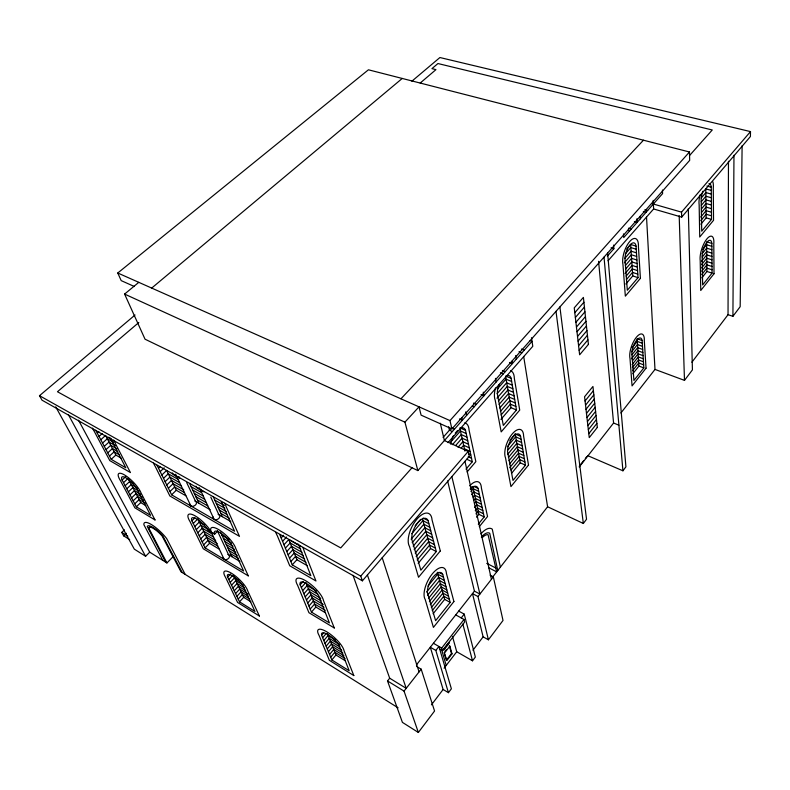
<?xml version="1.0" encoding="UTF-8"?>
<svg xmlns="http://www.w3.org/2000/svg" width="790" height="790" viewBox="0 0 790 790"><rect width="100%" height="100%" fill="white"/><g stroke="black" fill="none" stroke-linecap="round" stroke-linejoin="round"><path stroke-width="1.19" d="M691.892 362.235L728.034 314.697L728.469 161.249M728.034 314.697L732.913 316.316L733.969 155.255M702.922 191.21A10.942 4.078 -72.4 0 0 701.135 199.189L701.718 231.194L711.514 219.383L711.277 187.25A10.942 4.078 -72.4 0 0 708.966 183.616M711.849 243.409A10.448 3.782 -71.4 0 0 706.892 242.273A10.448 3.782 -71.4 0 0 702.113 255.377L702.656 284.923L712.067 273.093L711.849 243.409L706.625 241.839L706.941 271.493L701.866 277.833M742.116 145.725L740.171 306.708L732.913 316.316M411.876 81.202L439.912 57.532L750.5 131.594L750.411 136.532L681.691 217.112L653.616 208.975L608.053 260.759M173.464 556.318L166.917 562.954L148.619 527.779A12.265 3.357 44.7 0 1 162.088 535.976L180.989 571.772L398.121 707.85M523.681 356.458L547.598 506.765L583.356 523.474L586.536 519.227L559.903 306.954M587.602 455.603L622.935 470.8L625.917 466.831L607.629 253.057M353.012 575.288L389.687 678.215L387.515 680.94L402.416 722.376L418.354 732.468L434.559 711.02L421.188 669.179L416.577 666.434M448.434 692.672L451.376 688.781L438.934 646.467L435.833 650.437L448.434 692.672L443.121 689.473L430.313 647.237L435.833 650.437M452.453 636.335L456.729 651.74L472.519 660.805L475.353 657.063L464.214 614.126L458.723 611.095M488.408 639.791L477.97 596.529L472.489 593.596L483.125 636.849L488.408 639.791L503.013 620.466L493.335 576.868L490.106 575.179M646.526 217.062L654.989 369.414L684.486 380.375L692.425 369.868L688.307 208.738M431.419 704.858L443.121 689.473M472.963 650.219L483.125 636.849M444.069 668.202L456.729 651.74M444.148 652.51L446.903 660.499L452.018 653.863L449.846 646.161L449.312 645.855L451.495 653.557L446.38 660.193L444.474 653.606M444.681 652.817L449.846 646.161M439.684 649.005L442.449 650.605L464.668 622.036L463.997 619.469L455.731 614.896M443.338 649.726L448.878 642.616L449.401 642.912L443.871 650.032M444.889 651.562L446.37 649.657M442.449 650.605L441.709 648.067L463.997 619.469M492.95 576.661L547.598 506.765M579.346 466.159L583.8 460.461M585.321 458.516L586.842 456.571M620.91 412.992L654.989 369.414M418.354 732.468L404.046 691.112L421.188 669.179M461.232 617.938L464.214 614.126M477.97 596.529L493.335 576.868M579.228 466.959L613.573 423.015L598.583 261.302M416.389 664.953L474.425 591.118L447.604 480.932M643.83 367.893L633.916 380.434L631.862 353.258A10.28 3.99 -69.5 0 1 636.552 340.342A10.28 3.99 -69.5 0 1 642.142 340.529L643.83 367.893L638.932 366.066L637.135 338.732L642.142 340.529M588.797 433.68L596.894 423.46M587.879 425.662L596.035 415.431M632.593 370.698L638.715 363.005L643.633 364.832M450.172 602.395L435.616 620.693L427.489 593.073A13.183 5.866 -63 0 1 433.226 576.967A13.183 5.866 -63 0 1 442.716 574.34L450.172 602.395L444.642 599.363L437.275 572.246M588.343 429.681L596.47 419.46M632.82 373.749L638.932 366.066M587.414 421.613L595.611 411.373M632.365 367.656L638.508 359.964L643.435 361.79M432.239 610.631L443.782 596.243L449.332 599.274M586.95 417.545L595.166 407.294M632.691 360.576L638.093 353.841L643.04 355.658M701.816 274.515L706.902 268.175L712.037 269.775M632.148 364.605L638.3 356.912L643.238 358.729M433.137 613.741L444.642 599.363M586.476 413.437L594.732 403.186M431.34 607.55L442.933 593.142L448.493 596.164M701.757 271.217L706.862 264.877L712.007 266.467M631.417 358.808L637.886 350.76L642.843 352.577M429.385 601.516L441.205 586.871L446.794 589.903M701.648 264.581L706.774 258.231L711.938 259.821M631.684 351.708L637.461 344.549L642.448 346.356M586.002 409.309L594.287 399.049M430.283 604.636L442.074 590.012L447.644 593.043M701.698 267.909L706.813 261.559L711.968 263.149M631.911 354.819L637.668 347.659L642.645 349.466M428.466 598.376L440.346 583.711L445.945 586.743M701.589 261.233L706.724 254.884L711.909 256.464M585.528 405.151L593.843 394.882M632.178 347.679L637.244 341.418L642.24 343.216M585.054 400.965L593.399 390.685M427.548 595.206L439.467 580.532L445.086 583.563M702.27 256.967L706.685 251.526L711.879 253.106M427.943 586.071L437.709 574.123L443.348 577.144M702.903 249.285L706.596 244.752L711.82 246.322M479.293 526.654L487.539 516.532L481.396 487.983A17.212 7.811 -65.1 0 0 469.655 485.88M426.63 592.026L438.588 577.332L444.217 580.364M702.211 253.58L706.645 248.149L711.849 249.719M525.459 465.162L512.987 480.429L507.575 451.86A11.761 5.214 -66.7 0 1 512.838 437.166A11.761 5.214 -66.7 0 1 520.58 436.307L525.459 465.162L520.215 462.802L515.218 433.977L520.58 436.307M478.286 524.155L484.191 516.917L478.088 488.447L473.763 486.393M511.634 473.25L520.215 462.802M476.548 517.183L478.898 514.32L472.854 486.818M511.031 470.04L519.652 459.582L524.906 461.943M475.965 513.856L478.197 511.15L483.5 513.737M474.543 507.536L476.785 504.83L482.117 507.417M509.659 467.799L519.079 456.393L524.353 458.743M475.264 510.705L477.496 508L482.809 510.587M509.017 460.698L517.944 449.945L523.237 452.295M474.583 503.447L476.084 501.64L481.426 504.227M436.307 551.548L420.853 570.192L411.867 539.639A13.795 6.527 -63.6 0 1 417.88 522.644A13.795 6.527 -63.6 0 1 428.071 520.571L436.307 551.548L430.54 548.527L422.403 518.605M509.609 463.928L518.517 453.174L523.8 455.524M508.405 457.459L517.371 446.696L522.684 449.036M473.862 500.248L475.363 498.441L480.725 501.018M417.179 559.952L429.602 545.09L435.379 548.102M471.65 494.688L473.931 491.973L479.313 494.54M700.839 220.608L706.142 214.268L711.474 215.789M507.802 454.201L516.788 443.427L522.111 445.767M473.141 497.019L474.652 495.212L480.014 497.789M418.167 563.369L430.54 548.527M700.898 224.192L706.181 217.852L705.806 188.919L711.247 190.4M330.704 657.191L334.861 652.234L345.072 658.544M507.328 446.715L515.623 436.831L520.975 439.171M416.182 556.545L428.654 541.663L434.451 544.675M700.779 217.033L706.092 210.703L711.444 212.214M470.919 491.429L473.2 488.704L478.602 491.281M331.83 659.956L321.609 635.219A12.206 3.693 42.1 0 1 328.156 634.745A12.206 3.693 42.1 0 1 339.512 646.171L349.17 670.75L331.83 659.956L335.977 654.999L327.337 633.61M507.94 450.014L516.206 440.139L521.548 442.479M329.578 654.446L333.745 649.489L343.986 655.789M415.194 553.119L427.706 538.217L433.522 541.229M509.856 440.356L515.218 433.977M701.481 212.55L706.043 207.118L711.415 208.629M470.366 488.635L471.906 486.798M414.187 549.662L426.758 534.751L432.584 537.763M701.421 208.945L706.003 203.514L711.375 205.015M328.443 651.691L332.63 646.724L342.9 653.034M638.014 277.646L627.329 290.266L624.959 258.923A11.1 4.582 -71.3 0 1 629.995 244.979A11.1 4.582 -71.3 0 1 636.059 246.144L638.014 277.646L632.78 275.927L625.887 284.005M326.161 646.131L330.378 641.144L339.661 646.822M413.18 546.196L425.8 531.265L431.636 534.267M701.362 205.321L705.954 199.89L711.346 201.391M579.11 350.266L587.928 339.838M327.307 648.916L331.514 643.939L341.793 650.249M411.146 539.175L423.865 524.224L429.73 527.216M701.244 198.014L705.855 192.592L711.277 194.083M325.016 643.317L329.242 638.33L339.582 644.64M578.586 345.694L587.434 335.256M412.163 542.7L424.832 527.76L430.688 530.762M701.303 201.677L705.905 196.256L711.306 197.747M322.695 637.658L326.25 633.491M411.709 533.764L422.887 520.659L428.773 523.661M578.063 341.082L586.95 330.645M467.107 471.936L475.847 461.666L469.072 430.165A18.032 8.67 -66 0 0 464.727 422.887M323.861 640.502L328.107 635.506L335.355 639.92M321.609 635.219L323.752 632.721M415.214 525.706L420.626 519.376M577.53 336.441L586.447 325.994M626.401 279.591L632.533 272.412L637.787 274.12M466.011 469.132L472.272 461.795L465.537 430.382A12.788 6.142 -66 0 0 460.916 427.953M507.002 375.576A12.314 5.737 -67.7 0 1 511.12 378.311L516.472 409.99L503.319 425.415L497.384 393.993A12.314 5.737 -67.7 0 1 499.339 384.286M135.031 315.012L39.5 395.691L41.998 400.165L362.403 580.828L469.28 456.304L468.213 451.426L444.405 440.544L440.287 423.213M500.939 419.421L511.012 407.68L505.531 376.04L511.12 378.311M576.996 331.76L585.953 321.313M626.144 276.105L632.296 268.916L637.56 270.624M681.691 217.112L681.533 212.135L750.5 131.594M362.403 580.828L360.754 576.107L468.213 451.426M625.631 269.054L631.812 261.875L637.105 263.574M576.453 327.05L585.449 316.602M501.058 414.997L510.389 404.154L515.87 406.455M625.117 273.488L632.059 265.41L637.342 267.109M575.91 322.3L584.936 311.853M625.364 265.509L631.575 258.33L636.878 260.019M500.406 411.491L509.767 400.649L515.268 402.949M575.357 317.521L584.432 307.063M624.327 262.843L631.329 254.755L636.651 256.444M499.754 407.976L509.145 397.123L514.655 399.414M624.841 258.35L631.082 251.171L636.424 252.849M461.261 448.009L463.641 445.264L469.221 447.792M499.092 404.431L508.523 393.568L514.043 395.859M455.662 445.501L462.071 438.164L467.67 440.692M496.979 398.19L507.259 386.409L512.809 388.69M311.448 612.102L315.852 607.056L305.898 582.437L301.355 587.533L311.448 612.102L329.41 622.905L318.726 595.759A12.768 4.088 42.7 0 0 306.787 583.731A12.768 4.088 42.7 0 0 300.161 584.847L301.355 587.533M625.364 253.847L630.835 247.566L630.706 244.475L636.059 246.144M574.804 312.702L583.919 302.244M458.072 447.219L462.861 441.719L468.45 444.257M498.431 400.866L507.891 390.003L513.431 392.284M452.423 444.671L461.271 434.579L466.89 437.107M497.098 393.677L506.627 382.804L512.187 385.076M310.194 609.06L314.618 604.014L325.204 610.314M626.727 249.018L630.706 244.475M307.705 603.007L312.159 597.941L323.209 604.478M450.784 441.995L460.471 430.975L460.086 428.901M497.216 389.144L505.985 379.17L511.565 381.442M308.959 606.039L313.393 600.983L324.009 607.283M306.451 599.946L310.924 594.88L320.987 600.825M455.228 433.147L457.558 430.51M448.009 442.627L532.786 346.297L531.492 337.715M530.12 340.628L532.035 341.359L417.861 470.593L404.915 422.156L419.006 406.84L421.1 415.135L451.9 428.94L689.67 160.38L689.473 151.986L368.426 69.797L117.769 273.004L121.196 280.618L134.428 286.543M305.187 596.875L309.68 591.799L320.779 598.336M607.372 256.098L613.87 248.741L613.573 245.088M303.913 593.774L308.426 588.698L317.531 594.04M443.072 437.403L451.594 427.785L454.526 429.098M302.639 590.663L307.162 585.578L316.286 590.92M411.985 467.769L340.747 547.905L57.463 391.741L138.803 322.518M689.542 155.541L712.264 129.975L437.946 63.536L431.933 68.641L435.962 69.629L420.191 83.049M300.161 584.847L303.202 581.45M451.9 428.94L449.984 420.606L689.473 151.986M298.087 544.034A13.371 4.503 43.3 0 1 299.094 545.791L310.835 575.624L292.241 564.86L296.912 559.725L288.765 539.58L283.985 544.754M290.868 561.532L295.559 556.387L305.918 562.312M289.505 558.214L294.216 553.069L304.594 558.994M288.143 554.886L292.873 549.731L303.271 555.646M239.518 601.842L227.639 577.105A11.435 3.298 43.6 0 1 232.783 576.019A11.435 3.298 43.6 0 1 243.537 586.822L254.963 611.45L239.518 601.842L243.675 597.319L233.593 575.93M286.76 551.529L291.51 546.364L301.938 552.279M238.195 599.077L242.372 594.554L249.591 599.008M285.378 548.151L290.147 542.987L300.595 548.902M235.568 593.567L239.775 589.034L248.06 594.12M236.891 596.332L241.078 591.799L248.307 596.252M234.245 590.792L238.462 586.259L245.73 590.703M282.573 541.328L286.582 537.012M232.912 587.997L237.148 583.455L244.416 587.908M292.241 564.86L281.161 537.891L283.58 535.294M230.226 582.368L234.492 577.816L238.659 580.364M231.569 585.192L235.825 580.65L243.113 585.094M228.873 579.534L232.438 575.742M400.945 398.812L643.455 140.205M227.639 577.105L230.502 574.063M205.104 547.885L209.518 543.342L197.806 518.912L193.264 523.484L205.104 547.885L243.616 571.022L231.273 543.984A12.057 3.674 44.1 0 0 219.916 532.559A12.057 3.674 44.1 0 0 214.643 534.208L208.037 530.327A11.87 3.565 44.5 0 0 196.838 519.06A11.87 3.565 44.5 0 0 191.901 520.837L193.264 523.484M203.642 544.863L208.066 540.321L217.487 545.92M214.643 534.208L217.685 531.087M202.181 541.861L206.625 537.309L217.112 543.53M200.719 538.839L205.173 534.287L215.68 540.508M199.238 535.808L203.721 531.245L213.191 536.845M196.266 529.685L200.779 525.113L209.232 530.08M197.757 532.756L202.25 528.194L211.75 533.783M194.765 526.594L199.297 522.022L204.59 525.123M191.901 520.837L194.942 517.786M55.715 406.82L134.32 549.149L145.597 556.269L149.705 552.161L78.516 420.191M148.579 528.253L150.288 526.575M221.289 501.63L234.561 531.236L171.608 494.817L176.269 490.264L166.631 470.435L161.851 475.007M168.379 488.26L173.079 483.707L183.714 489.77M129.688 539.619L123.665 535.847L126.321 533.27M169.988 491.528L174.669 486.976L184.218 492.437M166.759 484.981L171.479 480.419L181.068 485.87M123.665 535.847L121.769 532.411L124.415 529.853M165.13 481.673L169.87 477.111L179.478 482.562M163.5 478.355L168.26 473.783L177.878 479.224M136.324 506.805L140.719 502.578L128.069 478.414L123.546 482.66L136.324 506.805L150.594 515.366L136.749 488.654A11.337 3.229 45.5 0 0 126.044 477.911A11.337 3.229 45.5 0 0 122.104 480.044L123.546 482.66M133.174 500.84L137.598 496.604L143.731 500.248M134.744 503.813L139.149 499.586L145.281 503.23M131.584 497.848L136.028 493.612L142.17 497.256M160.192 471.64L164.192 467.828M129.994 494.846L134.458 490.61L140.61 494.244M171.608 494.817L158.533 468.263L160.133 466.732M128.395 491.824L132.868 487.588L139.03 491.212M126.795 488.783L131.278 484.547L137.45 488.171M125.176 485.732L129.678 481.485L132.769 483.302M122.104 480.044L125.877 476.498M95.718 430.204L111.192 459.326L115.844 455.06L121.067 458.052M109.474 456.067L114.135 451.801L119.369 454.793M107.766 452.838L112.447 448.562L117.68 451.554M106.038 449.589L110.738 445.313L117.038 448.888M104.31 446.32L109.03 442.035L115.34 445.609M102.572 443.032L107.302 438.746L113.622 442.311M100.814 439.724L105.574 435.438L115.844 455.06M99.056 436.396L102.236 433.542M97.288 433.058L98.888 431.626M151.69 288.083L402.238 78.447M417.861 470.593L145.044 339.206L124.593 294.078L138.783 282.346M706.922 186.065L711.277 187.25M706.181 217.852L711.514 219.383M651.523 203.504L681.533 212.135M644.897 209.676L647.672 210.486M643.327 211.453L646.101 212.263M634.37 221.556L637.155 222.395L636.928 218.741M628.494 228.182L631.289 229.031M627.813 230.285L629.679 230.858M636.187 249.245L630.835 247.566L632.78 275.927M706.941 271.493L712.067 273.093M611.065 247.853L613.87 248.741M521.38 349.052L524.264 350.168M518.981 351.757L521.864 352.883M509.491 362.462L512.384 363.607L511.969 361.178M502.401 370.461L505.294 371.626M500.416 372.702L503.319 373.868M613.573 423.015L618.896 425.178M481.071 394.526L483.984 395.76L483.263 392.126M511.012 407.68L516.472 409.99M473.467 403.117L476.38 404.362M472.361 405.872L474.306 406.702M459.454 418.917L462.377 420.201L461.854 417.791M117.769 273.004L449.984 420.606M459.889 427.864L465.537 430.382M466.1 433.493L460.471 430.975L464.945 451.11M452.384 431.518L449.461 430.204L448.651 426.738M464.431 448.779L469.991 451.317M124.593 294.078L404.915 422.156M468.529 453.796L470.751 454.813M468.194 456.768L471.512 458.289M466.752 459.247L472.272 461.795M478.898 514.32L484.191 516.917M423.154 518.072L428.071 520.571M486.739 563.339L495.844 568.03M488.615 567.714L496.683 571.891L488.082 534.731A13.262 5.708 -64.4 0 0 482.601 537.299M474.425 591.118L479.905 594.05L451.86 476.607M438.944 572.325L442.716 574.34M39.5 395.691L360.754 576.107M108.734 437.216L110.847 438.411M288.765 539.58L300.289 546.078M180.081 478.385L173.385 474.602A12.334 3.832 45.4 0 0 172.319 472.894M203.869 491.795L196.957 487.894A12.521 3.96 45 0 0 195.9 486.176M191.15 486.729L201.489 492.575M214.762 500.09L224.37 505.521M192.721 490.067L203.04 495.923M216.292 503.437L224.814 508.266M194.291 493.394L204.59 499.25M217.813 506.775L226.315 511.604M195.851 496.693L206.131 502.559M219.324 510.083L226.75 514.32M197.391 499.971L207.651 505.847M220.825 513.382L229.297 518.22M176.269 490.264L185.808 495.735M210.219 509.738L195.545 501.324L186.746 482.739M218.139 514.409A3.496 2.508 -26.7 0 1 218.83 514.675L230.789 521.538M296.912 559.725L307.241 565.65M433.414 643.287L441.709 648.067M451.495 653.557L452.018 653.863M111.192 459.326L125.808 467.779L110.728 438.667M221.96 535.304L229.12 539.501M223.402 538.405L231.569 543.204M224.834 541.486L232.981 546.295M226.256 544.557L234.393 549.356M227.668 547.598L235.795 552.408M229.08 550.63L237.188 555.439M230.483 553.652L238.57 558.461M209.518 543.342L218.919 548.951M239.953 561.493L228.527 554.679L217.408 530.841M140.719 502.578L145.814 505.62M315.852 607.056L325.352 612.724M389.687 678.215L406.218 688.337L367.409 574.992M387.515 680.94L404.046 691.112M243.675 597.319L250.884 601.773M335.977 654.999L345.151 660.677M121.769 532.411L127.802 536.193M149.705 552.161L166.917 562.954M175.331 474.207L176.447 475.906M199.031 487.549L200.137 489.267M68.384 414.691L145.597 556.269M162.829 560.387L143.879 524.718A18.654 5.096 44.7 0 1 151.581 524.659A18.654 5.096 44.7 0 1 166.67 538.582L185.176 574.389M165.712 562.194L147.256 526.505A14.151 3.871 44.7 0 1 162.789 535.956L182.223 572.543M157.032 465.379L158.533 468.263M176.723 476.488L190.874 505.965M189.561 483.371L198.952 503.279M211.335 532.263L224.113 559.31M220.519 532.183L231.885 556.683M200.403 489.84L214.149 519.435M210.782 497.117L218.83 514.675M213.231 496.713L222.336 516.69M279.867 534.949L281.161 537.891M382.212 557.74L419.065 671.895M441.728 650.111L446.202 665.427M462.841 624.061L472.519 660.805M464.964 461.33L491.429 579.297M497.769 570.489L489.721 533.28L488.872 532.865A15.306 6.577 -64.4 0 0 481.396 537.052M465.814 411.817L466.594 415.441M500.366 567.171L492.269 529.172A20.165 8.67 -64.4 0 0 480.903 533.892M495.458 378.371L496.13 382.005M515.682 355.549L516.285 359.193M556.012 311.349L583.356 523.474M604.034 257.115L622.935 470.8M623.468 233.929L623.735 237.583L662.593 193.609L662.435 190.015M640.186 216.361L640.335 218.8M653.192 200.393L653.616 208.975M679.183 215.601L684.486 380.375M92.479 428.141A16.758 4.947 46.2 0 0 94.287 431.399L109.81 460.619L130.449 472.578L115.222 443.229A16.758 4.947 46.2 0 0 113.661 440.07M153.546 463.147A17.4 5.402 45.4 0 0 155.265 466.456L169.87 495.982L239.489 536.361L226.098 506.518A17.933 5.767 44.7 0 0 224.755 503.309M194.883 501.067A3.446 2.429 -26.9 0 1 196.266 503.852A3.446 2.429 -26.9 0 1 192.602 506.301A3.446 2.429 -26.9 0 1 189.956 504.356M275.829 532.381A18.851 6.35 43.3 0 0 277.32 535.758L289.723 565.759L315.96 580.976L304.111 550.916A18.851 6.35 43.3 0 0 302.945 547.687M227.875 554.412A3.328 2.459 -28.2 0 1 229.297 557.236A3.328 2.459 -28.2 0 1 225.802 559.666A3.328 2.459 -28.2 0 1 223.175 557.671M212.786 532.618A3.407 2.459 -27.4 0 1 210.495 531.275M219.353 515.11A3.496 2.508 -26.7 0 1 216.934 519.583A3.496 2.508 -26.7 0 1 213.29 517.065M201.104 490.106A3.585 2.508 -26 0 1 199.534 488.852M179.083 476.726A3.535 2.419 -26.2 0 1 175.805 474.879M450.794 444.207A12.788 6.142 -66 0 1 453.509 435.606M510.567 370.816A17.37 8.098 -67.7 0 1 514.33 378.341L519.721 410.119L501.176 431.913L495.212 400.234A17.37 8.098 -67.7 0 1 495.498 387.939M470.327 489.109A12.206 5.54 -65.1 0 1 478.088 488.447M712.778 181.621A15.435 5.747 -72.4 0 1 713.291 188.04L713.538 220.301L699.733 237.01L699.15 204.719A15.435 5.747 -72.4 0 1 699.96 195.041M646.042 368.17L632.059 385.895L630.005 358.472A14.497 5.629 -69.5 0 1 636.306 337.34A14.497 5.629 -69.5 0 1 644.314 340.697L646.042 368.17M597.319 427.43L589.251 437.64L584.57 396.748L592.944 386.468L597.319 427.43M453.914 601.555L433.414 627.398L425.227 599.551A18.595 8.275 -63 0 1 432.278 573.905A18.595 8.275 -63 0 1 446.429 573.421L453.914 601.555M714.012 273.765L700.75 290.483L700.217 260.67A14.734 5.333 -71.4 0 1 706.823 239.005A14.734 5.333 -71.4 0 1 713.785 243.952L714.012 273.765M528.52 465.034L510.942 486.601L505.501 457.785A16.59 7.357 -66.7 0 1 512.216 433.996A16.59 7.357 -66.7 0 1 523.602 436.09L528.52 465.034M440.316 550.936L418.542 577.273L409.497 546.482A19.454 9.204 -63.6 0 1 416.844 519.257A19.454 9.204 -63.6 0 1 432.041 519.879L440.316 550.936M588.412 344.391L579.633 354.809L574.251 307.843L583.395 297.386L588.412 344.391M640.413 278.337L625.334 296.171L622.964 264.561A15.652 6.468 -71.3 0 1 629.709 241.503A15.652 6.468 -71.3 0 1 638.429 246.717L640.413 278.337M248.287 575.87L203.267 548.764L190.035 521.627A16.748 5.026 44.5 0 1 192.335 514.547A16.748 5.026 44.5 0 1 209.004 528.559L211.078 531.729L210.604 529.498A17.005 5.184 44.1 0 1 222.138 531.976A17.005 5.184 44.1 0 1 235.825 548.606L248.287 575.87M155.018 519.948L134.883 507.822L120.623 480.972A15.998 4.552 45.5 0 1 124.524 474.948A15.998 4.552 45.5 0 1 141.045 493.009L155.018 519.948M334.288 627.981L308.939 612.714L297.642 585.38A18.012 5.757 42.7 0 1 305.621 580.709A18.012 5.757 42.7 0 1 323.505 600.627L334.288 627.981M259.387 616.032L237.593 602.444L225.693 577.618A16.136 4.661 43.6 0 1 231.539 573.283A16.136 4.661 43.6 0 1 247.853 591.187L259.387 616.032M353.811 675.569L329.351 660.302L319.111 635.496A17.222 5.204 42.1 0 1 327.119 632.02A17.222 5.204 42.1 0 1 344.055 650.782L353.811 675.569"/></g></svg>
